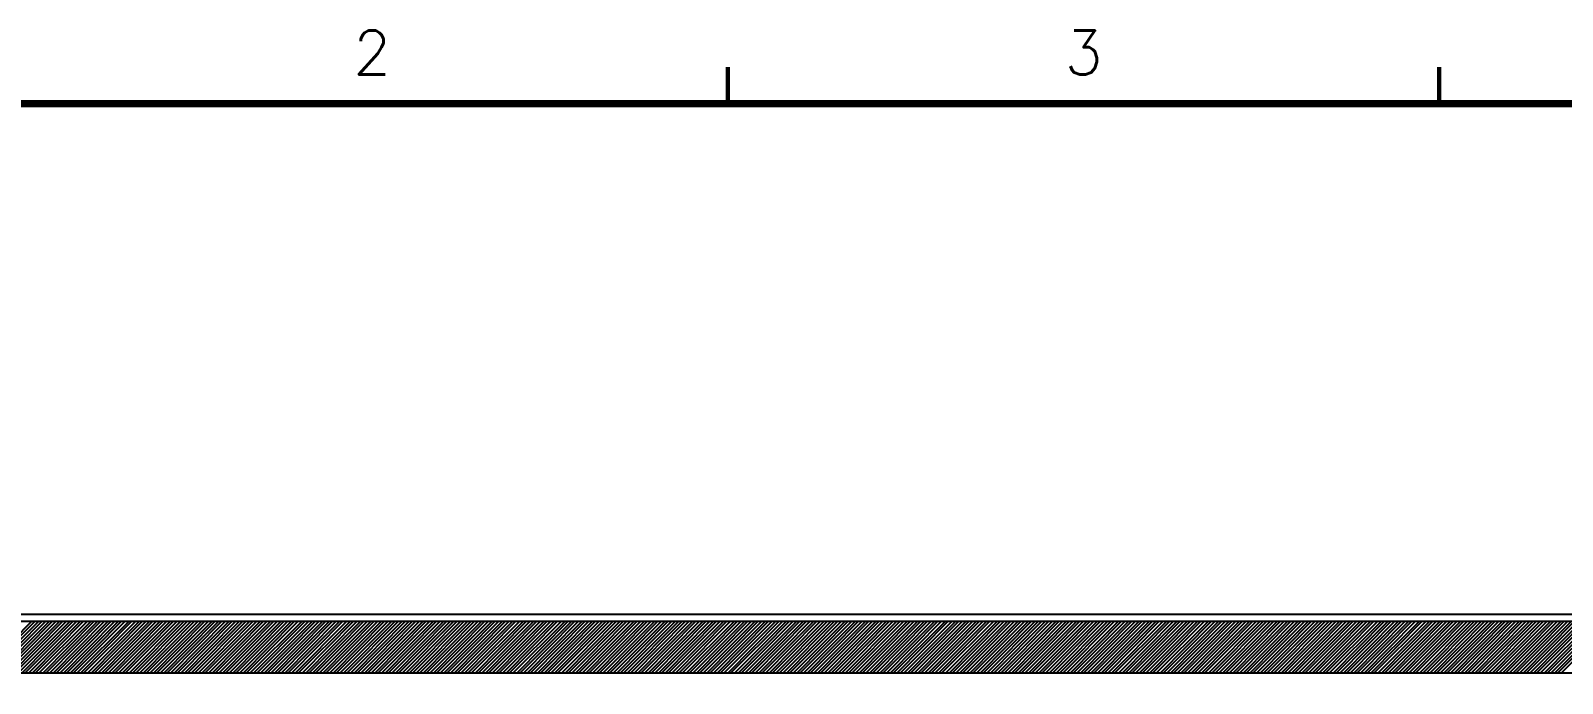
# Model space of a CAD drawing. Extents: x 295 to 953, y 10 to 290.
# Drawn here: x 541.7 to 646.7, y 245.3 to 290 of the extents above; entities that cross this region are included whole.
import ezdxf
from ezdxf.enums import TextEntityAlignment as Align

# ---------------------------------------------------------------- set-up
doc = ezdxf.new("R2010")
doc.units = 0
doc.header["$LTSCALE"] = 5
doc.header["$MEASUREMENT"] = 0
doc.layers.get('0').update_dxf_attribs({"linetype": 'CONTINUOUS', "lineweight": 25})
for name, color, linetype in [('ART01_PHO', 7, 'CONTINUOUS'), ('문자', 4, 'CONTINUOUS'), ('테두리', 3, 'CONTINUOUS')]:
    doc.layers.add(name, color=color, linetype=linetype)
doc.styles.get("Standard").update_dxf_attribs({"font": 'simplex.shx'})

# ---------------------------------------------------------------- blocks, each defined once
blk = doc.blocks.new('C')
at = {"layer": '테두리'}
for points, const_width in [([(112.5, 287.5), (112.5, 285)], 0.3), ([(161.25, 287.5), (161.25, 285)], 0.3), ([(15, 285), (15, 15), (405, 15), (405, 285), (15, 285)], 0.5)]:
    blk.add_lwpolyline(points, dxfattribs=dict(at, const_width=const_width))
at = {"layer": '문자'}
for s, p in [('2', (88.12, 288.5)), ('3', (136.88, 288.5))]:
    blk.add_text(s, height=3, dxfattribs=at).set_placement(p, align=Align.MIDDLE)

msp = doc.modelspace()

# ---------------------------------------------------------------- linework, layer by layer
at = {"layer": 'ART01_PHO', "color": 7}
for p, q in [((864.35, 250), (505.48, 250)), ((505.98, 249.54), (864.82, 249.54)), ((538.25, 245.98), (541.77, 249.54)), ((538.46, 245.98), (542.02, 249.54)), ((538.71, 245.98), (542.27, 249.54)), ((538.96, 245.98), (542.48, 249.54)), ((539.17, 245.98), (542.74, 249.54)), ((539.42, 245.98), (542.99, 249.54)), ((539.68, 245.98), (543.2, 249.54)), ((539.89, 245.98), (543.45, 249.54)), ((540.14, 245.98), (543.7, 249.54)), ((540.39, 245.98), (543.91, 249.54)), ((540.6, 245.98), (544.16, 249.54)), ((540.85, 245.98), (544.41, 249.54)), ((541.1, 245.98), (544.62, 249.54)), ((541.31, 245.98), (544.87, 249.54)), ((541.56, 245.98), (545.12, 249.54)), ((541.81, 245.98), (545.33, 249.54)), ((542.02, 245.98), (545.59, 249.54)), ((542.27, 245.98), (545.84, 249.54)), ((542.53, 245.98), (546.05, 249.54)), ((542.74, 245.98), (546.3, 249.54)), ((542.99, 245.98), (546.51, 249.54)), ((543.24, 245.98), (546.76, 249.54)), ((543.45, 245.98), (547.01, 249.54)), ((543.7, 245.98), (547.22, 249.54)), ((543.95, 245.98), (547.47, 249.54)), ((544.16, 245.98), (547.72, 249.54)), ((544.41, 245.98), (547.93, 249.54)), ((544.62, 245.98), (548.18, 249.54)), ((544.87, 245.98), (548.44, 249.54)), ((545.12, 245.98), (548.64, 249.54)), ((545.33, 245.98), (548.9, 249.54)), ((545.59, 245.98), (549.15, 249.54)), ((545.84, 245.98), (549.36, 249.54)), ((546.05, 245.98), (549.61, 249.54)), ((546.3, 245.98), (549.86, 249.54)), ((546.55, 245.98), (550.07, 249.54)), ((546.76, 245.98), (550.32, 249.54)), ((547.01, 245.98), (550.57, 249.54)), ((547.26, 245.98), (550.78, 249.54)), ((547.47, 245.98), (551.03, 249.54)), ((547.72, 245.98), (551.29, 249.54)), ((547.97, 245.98), (551.49, 249.54)), ((548.18, 245.98), (551.75, 249.54)), ((548.44, 245.98), (552, 249.54)), ((548.69, 245.98), (552.21, 249.54)), ((548.9, 245.98), (552.46, 249.54)), ((549.15, 245.98), (552.71, 249.54)), ((549.4, 245.98), (552.92, 249.54)), ((549.61, 245.98), (553.17, 249.54)), ((549.86, 245.98), (553.42, 249.54)), ((550.11, 245.98), (553.63, 249.54)), ((550.32, 245.98), (553.88, 249.54)), ((550.57, 245.98), (554.14, 249.54)), ((550.82, 245.98), (554.34, 249.54)), ((551.03, 245.98), (554.6, 249.54)), ((551.29, 245.98), (554.81, 249.54)), ((551.54, 245.98), (555.06, 249.54)), ((551.75, 245.98), (555.31, 249.54)), ((552, 245.98), (555.52, 249.54)), ((552.25, 245.98), (555.77, 249.54)), ((552.46, 245.98), (556.02, 249.54)), ((552.71, 245.98), (556.23, 249.54)), ((552.92, 245.98), (556.48, 249.54)), ((553.17, 245.98), (556.73, 249.54)), ((553.42, 245.98), (556.94, 249.54)), ((553.63, 245.98), (557.19, 249.54)), ((553.88, 245.98), (557.45, 249.54)), ((554.14, 245.98), (557.66, 249.54)), ((554.34, 245.98), (557.91, 249.54)), ((554.6, 245.98), (558.16, 249.54)), ((554.85, 245.98), (558.37, 249.54)), ((555.06, 245.98), (558.62, 249.54)), ((555.31, 245.98), (558.87, 249.54)), ((555.56, 245.98), (559.08, 249.54)), ((555.77, 245.98), (559.33, 249.54)), ((556.02, 245.98), (559.58, 249.54)), ((556.27, 245.98), (559.79, 249.54)), ((556.48, 245.98), (560.04, 249.54)), ((556.73, 245.98), (560.3, 249.54)), ((556.98, 245.98), (560.51, 249.54)), ((557.19, 245.98), (560.76, 249.54)), ((557.45, 245.98), (561.01, 249.54)), ((557.7, 245.98), (561.22, 249.54)), ((557.91, 245.98), (561.47, 249.54)), ((558.16, 245.98), (561.72, 249.54)), ((558.41, 245.98), (561.93, 249.54)), ((558.62, 245.98), (562.18, 249.54)), ((558.87, 245.98), (562.39, 249.54)), ((559.12, 245.98), (562.64, 249.54)), ((559.33, 245.98), (562.89, 249.54)), ((559.58, 245.98), (563.1, 249.54)), ((559.83, 245.98), (563.36, 249.54)), ((560.04, 245.98), (563.61, 249.54)), ((560.3, 245.98), (563.82, 249.54)), ((560.55, 245.98), (564.07, 249.54)), ((560.76, 245.98), (564.32, 249.54)), ((561.01, 245.98), (564.53, 249.54)), ((561.22, 245.98), (564.78, 249.54)), ((561.47, 245.98), (565.03, 249.54)), ((561.72, 245.98), (565.24, 249.54)), ((561.93, 245.98), (565.49, 249.54)), ((562.18, 245.98), (565.74, 249.54)), ((562.43, 245.98), (565.95, 249.54)), ((562.64, 245.98), (566.21, 249.54)), ((562.89, 245.98), (566.46, 249.54)), ((563.15, 245.98), (566.67, 249.54)), ((563.36, 245.98), (566.92, 249.54)), ((563.61, 245.98), (567.17, 249.54)), ((563.86, 245.98), (567.38, 249.54)), ((564.07, 245.98), (567.63, 249.54)), ((564.32, 245.98), (567.88, 249.54)), ((564.57, 245.98), (568.09, 249.54)), ((564.78, 245.98), (568.34, 249.54)), ((565.03, 245.98), (568.59, 249.54)), ((565.28, 245.98), (568.8, 249.54)), ((565.49, 245.98), (569.06, 249.54)), ((565.74, 245.98), (569.31, 249.54)), ((566, 245.98), (569.52, 249.54)), ((566.21, 245.98), (569.77, 249.54)), ((566.46, 245.98), (570.02, 249.54)), ((566.71, 245.98), (570.23, 249.54)), ((566.92, 245.98), (570.48, 249.54)), ((567.17, 245.98), (570.69, 249.54)), ((567.42, 245.98), (570.94, 249.54)), ((567.63, 245.98), (571.19, 249.54)), ((567.88, 245.98), (571.4, 249.54)), ((568.13, 245.98), (571.65, 249.54)), ((568.34, 245.98), (571.9, 249.54)), ((568.59, 245.98), (572.11, 249.54)), ((568.8, 245.98), (572.37, 249.54)), ((569.06, 245.98), (572.62, 249.54)), ((569.31, 245.98), (572.83, 249.54)), ((569.52, 245.98), (573.08, 249.54)), ((569.77, 245.98), (573.33, 249.54)), ((570.02, 245.98), (573.54, 249.54)), ((570.23, 245.98), (573.79, 249.54)), ((570.48, 245.98), (574.04, 249.54)), ((570.73, 245.98), (574.25, 249.54)), ((570.94, 245.98), (574.5, 249.54)), ((571.19, 245.98), (574.75, 249.54)), ((571.44, 245.98), (574.96, 249.54)), ((571.65, 245.98), (575.22, 249.54)), ((571.9, 245.98), (575.47, 249.54)), ((572.16, 245.98), (575.68, 249.54)), ((572.37, 245.98), (575.93, 249.54)), ((572.62, 245.98), (576.18, 249.54)), ((572.87, 245.98), (576.39, 249.54)), ((573.08, 245.98), (576.64, 249.54)), ((573.33, 245.98), (576.89, 249.54)), ((573.58, 245.98), (577.1, 249.54)), ((573.79, 245.98), (577.35, 249.54)), ((574.04, 245.98), (577.6, 249.54)), ((574.29, 245.98), (577.81, 249.54)), ((574.5, 245.98), (578.07, 249.54)), ((574.75, 245.98), (578.32, 249.54)), ((575.01, 245.98), (578.53, 249.54)), ((575.22, 245.98), (578.78, 249.54)), ((575.47, 245.98), (578.99, 249.54)), ((575.72, 245.98), (579.24, 249.54)), ((575.93, 245.98), (579.49, 249.54)), ((576.18, 245.98), (579.7, 249.54)), ((576.43, 245.98), (579.95, 249.54)), ((576.64, 245.98), (580.2, 249.54)), ((576.89, 245.98), (580.41, 249.54)), ((577.1, 245.98), (580.66, 249.54)), ((577.35, 245.98), (580.92, 249.54)), ((577.6, 245.98), (581.13, 249.54)), ((577.81, 245.98), (581.38, 249.54)), ((578.07, 245.98), (581.63, 249.54)), ((578.32, 245.98), (581.84, 249.54)), ((578.53, 245.98), (582.09, 249.54)), ((578.78, 245.98), (582.34, 249.54)), ((579.03, 245.98), (582.55, 249.54)), ((579.24, 245.98), (582.8, 249.54)), ((579.49, 245.98), (583.05, 249.54)), ((579.74, 245.98), (583.26, 249.54)), ((579.95, 245.98), (583.51, 249.54)), ((580.2, 245.98), (583.77, 249.54)), ((580.45, 245.98), (583.97, 249.54)), ((580.66, 245.98), (584.23, 249.54)), ((580.92, 245.98), (584.48, 249.54)), ((581.17, 245.98), (584.69, 249.54)), ((581.38, 245.98), (584.94, 249.54)), ((581.63, 245.98), (585.19, 249.54)), ((581.88, 245.98), (585.4, 249.54)), ((582.09, 245.98), (585.65, 249.54)), ((582.34, 245.98), (585.9, 249.54)), ((582.59, 245.98), (586.11, 249.54)), ((582.8, 245.98), (586.36, 249.54)), ((583.05, 245.98), (586.57, 249.54)), ((583.3, 245.98), (586.82, 249.54)), ((583.51, 245.98), (587.08, 249.54)), ((583.77, 245.98), (587.29, 249.54)), ((584.02, 245.98), (587.54, 249.54)), ((584.23, 245.98), (587.79, 249.54)), ((584.48, 245.98), (588, 249.54)), ((584.73, 245.98), (588.25, 249.54)), ((584.94, 245.98), (588.5, 249.54)), ((585.19, 245.98), (588.71, 249.54)), ((585.4, 245.98), (588.96, 249.54)), ((585.65, 245.98), (589.21, 249.54)), ((585.9, 245.98), (589.42, 249.54)), ((586.11, 245.98), (589.67, 249.54)), ((586.36, 245.98), (589.93, 249.54)), ((586.62, 245.98), (590.14, 249.54)), ((586.82, 245.98), (590.39, 249.54)), ((587.08, 245.98), (590.64, 249.54)), ((587.33, 245.98), (590.85, 249.54)), ((587.54, 245.98), (591.1, 249.54)), ((587.79, 245.98), (591.35, 249.54)), ((588.04, 245.98), (591.56, 249.54)), ((588.25, 245.98), (591.81, 249.54)), ((588.5, 245.98), (592.06, 249.54)), ((588.75, 245.98), (592.27, 249.54)), ((588.96, 245.98), (592.52, 249.54)), ((589.21, 245.98), (592.78, 249.54)), ((589.47, 245.98), (592.99, 249.54)), ((589.67, 245.98), (593.24, 249.54)), ((589.93, 245.98), (593.49, 249.54)), ((590.18, 245.98), (593.7, 249.54)), ((590.39, 245.98), (593.95, 249.54)), ((590.64, 245.98), (594.2, 249.54)), ((590.89, 245.98), (594.41, 249.54)), ((591.1, 245.98), (594.66, 249.54)), ((591.35, 245.98), (594.87, 249.54)), ((591.6, 245.98), (595.12, 249.54)), ((591.81, 245.98), (595.37, 249.54)), ((592.06, 245.98), (595.58, 249.54)), ((592.32, 245.98), (595.84, 249.54)), ((592.52, 245.98), (596.09, 249.54)), ((592.78, 245.98), (596.3, 249.54)), ((592.99, 245.98), (596.55, 249.54)), ((593.24, 245.98), (596.8, 249.54)), ((593.49, 245.98), (597.01, 249.54)), ((593.7, 245.98), (597.26, 249.54)), ((593.95, 245.98), (597.51, 249.54)), ((594.2, 245.98), (597.72, 249.54)), ((594.41, 245.98), (597.97, 249.54)), ((594.66, 245.98), (598.22, 249.54)), ((594.91, 245.98), (598.43, 249.54)), ((595.12, 245.98), (598.69, 249.54)), ((595.37, 245.98), (598.94, 249.54)), ((595.63, 245.98), (599.15, 249.54)), ((595.84, 245.98), (599.4, 249.54)), ((596.09, 245.98), (599.65, 249.54)), ((596.34, 245.98), (599.86, 249.54)), ((596.55, 245.98), (600.11, 249.54)), ((596.8, 245.98), (600.36, 249.54)), ((597.05, 245.98), (600.57, 249.54)), ((597.26, 245.98), (600.82, 249.54)), ((597.51, 245.98), (601.07, 249.54)), ((597.76, 245.98), (601.28, 249.54)), ((597.97, 245.98), (601.54, 249.54)), ((598.22, 245.98), (601.79, 249.54)), ((598.48, 245.98), (602, 249.54)), ((598.69, 245.98), (602.25, 249.54)), ((598.94, 245.98), (602.5, 249.54)), ((599.19, 245.98), (602.71, 249.54)), ((599.4, 245.98), (602.96, 249.54)), ((599.65, 245.98), (603.17, 249.54)), ((599.9, 245.98), (603.42, 249.54)), ((600.11, 245.98), (603.67, 249.54)), ((600.36, 245.98), (603.88, 249.54)), ((600.61, 245.98), (604.13, 249.54)), ((600.82, 245.98), (604.39, 249.54)), ((601.07, 245.98), (604.59, 249.54)), ((601.28, 245.98), (604.85, 249.54)), ((601.54, 245.98), (605.1, 249.54)), ((601.79, 245.98), (605.31, 249.54)), ((602, 245.98), (605.56, 249.54)), ((602.25, 245.98), (605.81, 249.54)), ((602.5, 245.98), (606.02, 249.54)), ((602.71, 245.98), (606.27, 249.54)), ((602.96, 245.98), (606.52, 249.54)), ((603.21, 245.98), (606.73, 249.54)), ((603.42, 245.98), (606.98, 249.54)), ((603.67, 245.98), (607.24, 249.54)), ((603.92, 245.98), (607.44, 249.54)), ((604.13, 245.98), (607.7, 249.54)), ((604.39, 245.98), (607.95, 249.54)), ((604.64, 245.98), (608.16, 249.54)), ((604.85, 245.98), (608.41, 249.54)), ((605.1, 245.98), (608.66, 249.54)), ((605.35, 245.98), (608.87, 249.54)), ((605.56, 245.98), (609.12, 249.54)), ((605.81, 245.98), (609.37, 249.54)), ((606.06, 245.98), (609.58, 249.54)), ((606.27, 245.98), (609.83, 249.54)), ((606.52, 245.98), (610.08, 249.54)), ((606.77, 245.98), (610.29, 249.54)), ((606.98, 245.98), (610.55, 249.54)), ((607.24, 245.98), (610.76, 249.54)), ((607.49, 245.98), (611.01, 249.54)), ((607.7, 245.98), (611.26, 249.54)), ((607.95, 245.98), (611.47, 249.54)), ((608.2, 245.98), (611.72, 249.54)), ((608.41, 245.98), (611.97, 249.54)), ((608.66, 245.98), (612.18, 249.54)), ((608.91, 245.98), (612.43, 249.54)), ((609.12, 245.98), (612.68, 249.54)), ((609.37, 245.98), (612.89, 249.54)), ((609.58, 245.98), (613.14, 249.54)), ((609.83, 245.98), (613.4, 249.54)), ((610.08, 245.98), (613.61, 249.54)), ((610.29, 245.98), (613.86, 249.54)), ((610.55, 245.98), (614.11, 249.54)), ((610.8, 245.98), (614.32, 249.54)), ((611.01, 245.98), (614.57, 249.54)), ((611.26, 245.98), (614.82, 249.54)), ((611.51, 245.98), (615.03, 249.54)), ((611.72, 245.98), (615.28, 249.54)), ((611.97, 245.98), (615.53, 249.54)), ((612.22, 245.98), (615.74, 249.54)), ((612.43, 245.98), (615.99, 249.54)), ((612.68, 245.98), (616.25, 249.54)), ((612.93, 245.98), (616.46, 249.54)), ((613.14, 245.98), (616.71, 249.54)), ((613.4, 245.98), (616.96, 249.54)), ((613.65, 245.98), (617.17, 249.54)), ((613.86, 245.98), (617.42, 249.54)), ((614.11, 245.98), (617.67, 249.54)), ((614.36, 245.98), (617.88, 249.54)), ((614.57, 245.98), (618.13, 249.54)), ((614.82, 245.98), (618.38, 249.54)), ((615.07, 245.98), (618.59, 249.54)), ((615.28, 245.98), (618.84, 249.54)), ((615.53, 245.98), (619.05, 249.54)), ((615.78, 245.98), (619.31, 249.54)), ((615.99, 245.98), (619.56, 249.54)), ((616.25, 245.98), (619.77, 249.54)), ((616.5, 245.98), (620.02, 249.54)), ((616.71, 245.98), (620.27, 249.54)), ((616.96, 245.98), (620.48, 249.54)), ((617.17, 245.98), (620.73, 249.54)), ((617.42, 245.98), (620.98, 249.54)), ((617.67, 245.98), (621.19, 249.54)), ((617.88, 245.98), (621.44, 249.54)), ((618.13, 245.98), (621.69, 249.54)), ((618.38, 245.98), (621.9, 249.54)), ((618.59, 245.98), (622.15, 249.54)), ((618.84, 245.98), (622.41, 249.54)), ((619.1, 245.98), (622.62, 249.54)), ((619.31, 245.98), (622.87, 249.54)), ((619.56, 245.98), (623.12, 249.54)), ((619.81, 245.98), (623.33, 249.54)), ((620.02, 245.98), (623.58, 249.54)), ((620.27, 245.98), (623.83, 249.54)), ((620.52, 245.98), (624.04, 249.54)), ((620.73, 245.98), (624.29, 249.54)), ((620.98, 245.98), (624.54, 249.54)), ((621.23, 245.98), (624.75, 249.54)), ((621.44, 245.98), (625, 249.54)), ((621.69, 245.98), (625.26, 249.54)), ((621.95, 245.98), (625.47, 249.54)), ((622.15, 245.98), (625.72, 249.54)), ((622.41, 245.98), (625.97, 249.54)), ((622.66, 245.98), (626.18, 249.54)), ((622.87, 245.98), (626.43, 249.54)), ((623.12, 245.98), (626.68, 249.54)), ((623.37, 245.98), (626.89, 249.54)), ((623.58, 245.98), (627.14, 249.54)), ((623.83, 245.98), (627.35, 249.54)), ((624.08, 245.98), (627.6, 249.54)), ((624.29, 245.98), (627.85, 249.54)), ((624.54, 245.98), (628.06, 249.54)), ((624.8, 245.98), (628.32, 249.54)), ((625, 245.98), (628.57, 249.54)), ((625.26, 245.98), (628.78, 249.54)), ((625.47, 245.98), (629.03, 249.54)), ((625.72, 245.98), (629.28, 249.54)), ((625.97, 245.98), (629.49, 249.54)), ((626.18, 245.98), (629.74, 249.54)), ((626.43, 245.98), (629.99, 249.54)), ((626.68, 245.98), (630.2, 249.54)), ((626.89, 245.98), (630.45, 249.54)), ((627.14, 245.98), (630.7, 249.54)), ((627.39, 245.98), (630.91, 249.54)), ((627.6, 245.98), (631.17, 249.54)), ((627.85, 245.98), (631.42, 249.54)), ((628.11, 245.98), (631.63, 249.54)), ((628.32, 245.98), (631.88, 249.54)), ((628.57, 245.98), (632.13, 249.54)), ((628.82, 245.98), (632.34, 249.54)), ((629.03, 245.98), (632.59, 249.54)), ((629.28, 245.98), (632.84, 249.54)), ((629.53, 245.98), (633.05, 249.54)), ((629.74, 245.98), (633.3, 249.54)), ((629.99, 245.98), (633.55, 249.54)), ((630.24, 245.98), (633.76, 249.54)), ((630.45, 245.98), (634.02, 249.54)), ((630.7, 245.98), (634.27, 249.54)), ((630.96, 245.98), (634.48, 249.54)), ((631.17, 245.98), (634.73, 249.54)), ((631.42, 245.98), (634.94, 249.54)), ((631.67, 245.98), (635.19, 249.54)), ((631.88, 245.98), (635.44, 249.54)), ((632.13, 245.98), (635.65, 249.54)), ((632.38, 245.98), (635.9, 249.54)), ((632.59, 245.98), (636.15, 249.54)), ((632.84, 245.98), (636.36, 249.54)), ((633.09, 245.98), (636.61, 249.54)), ((633.3, 245.98), (636.87, 249.54)), ((633.55, 245.98), (637.07, 249.54)), ((633.76, 245.98), (637.33, 249.54)), ((634.02, 245.98), (637.58, 249.54)), ((634.27, 245.98), (637.79, 249.54)), ((634.48, 245.98), (638.04, 249.54)), ((634.73, 245.98), (638.29, 249.54)), ((634.98, 245.98), (638.5, 249.54)), ((635.19, 245.98), (638.75, 249.54)), ((635.44, 245.98), (639, 249.54)), ((635.69, 245.98), (639.21, 249.54)), ((635.9, 245.98), (639.46, 249.54)), ((636.15, 245.98), (639.72, 249.54)), ((636.4, 245.98), (639.92, 249.54)), ((636.61, 245.98), (640.18, 249.54)), ((636.87, 245.98), (640.43, 249.54)), ((637.12, 245.98), (640.64, 249.54)), ((637.33, 245.98), (640.89, 249.54)), ((637.58, 245.98), (641.14, 249.54)), ((637.83, 245.98), (641.35, 249.54)), ((638.04, 245.98), (641.6, 249.54)), ((638.29, 245.98), (641.85, 249.54)), ((638.54, 245.98), (642.06, 249.54)), ((638.75, 245.98), (642.31, 249.54)), ((639, 245.98), (642.57, 249.54)), ((639.25, 245.98), (642.77, 249.54)), ((639.46, 245.98), (643.03, 249.54)), ((639.72, 245.98), (643.24, 249.54)), ((639.97, 245.98), (643.49, 249.54)), ((640.18, 245.98), (643.74, 249.54)), ((640.43, 245.98), (643.95, 249.54)), ((640.68, 245.98), (644.2, 249.54)), ((640.89, 245.98), (644.45, 249.54)), ((641.14, 245.98), (644.66, 249.54)), ((641.35, 245.98), (644.91, 249.54)), ((641.6, 245.98), (645.16, 249.54)), ((641.85, 245.98), (645.37, 249.54)), ((642.06, 245.98), (645.62, 249.54)), ((642.31, 245.98), (645.88, 249.54)), ((642.57, 245.98), (646.09, 249.54)), ((642.77, 245.98), (646.34, 249.54)), ((643.03, 245.98), (646.59, 249.54)), ((643.28, 245.98), (646.8, 249.54)), ((643.49, 245.98), (647.05, 249.54)), ((643.74, 245.98), (647.3, 249.54)), ((643.99, 245.98), (647.51, 249.54)), ((644.2, 245.98), (647.76, 249.54)), ((644.45, 245.98), (648.01, 249.54)), ((644.7, 245.98), (648.22, 249.54)), ((644.91, 245.98), (648.47, 249.54)), ((645.16, 245.98), (648.73, 249.54)), ((645.42, 245.98), (648.94, 249.54)), ((645.62, 245.98), (649.19, 249.54)), ((645.88, 245.98), (649.44, 249.54)), ((646.13, 245.98), (649.65, 249.54)), ((646.34, 245.98), (649.9, 249.54)), ((646.59, 245.98), (650.15, 249.54)), ((868, 245.98), (517.88, 245.98))]:
    msp.add_line(p, q, dxfattribs=at)

# ---------------------------------------------------------------- block references
msp.add_blockref('C', (476.98, 0))

doc.saveas('drawing.dxf')
